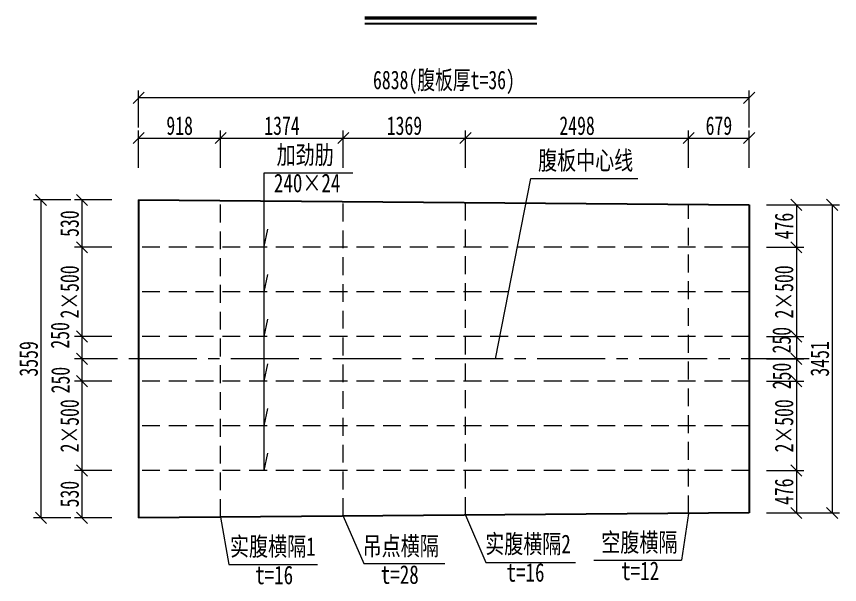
# Model space of a CAD drawing. Header units: millimetres. Extents: x -411717 to -116098, y 0 to 693159.
# Drawn here: x -205068 to -195850, y 332356 to 338719 of the extents above; entities that cross this region are included whole.
import ezdxf
from ezdxf.enums import TextEntityAlignment as Align

# ---------------------------------------------------------------- set-up
doc = ezdxf.new("R2010")
doc.units = ezdxf.units.MM
doc.header["$LTSCALE"] = 2
doc.header["$PDMODE"] = 3
doc.header["$PDSIZE"] = -10
doc.linetypes.add('CENTER2', pattern=[28.575, 19.05, -3.175, 3.175, -3.175])
doc.linetypes.add('DASHED', pattern=[0.75, 0.5, -0.25])
doc.layers.get('Defpoints').update_dxf_attribs({"color": 8, "lineweight": 9})
for name, color, linetype, lineweight in [('中心线', 7, 'CENTER2', 15), ('标注', 4, 'Continuous', 13), ('虚线', 4, 'DASHED', 15), ('钢板粗线', 1, 'Continuous', 25)]:
    doc.layers.add(name, color=color, linetype=linetype, lineweight=lineweight)
doc.styles.add('111', font='仿宋_GB2312.ttf', dxfattribs={"width": 0.7})
doc.styles.add('BM_Anno', font='仿宋_GB2312.ttf', dxfattribs={"width": 0.85})
doc.dimstyles.new('200', dxfattribs={"dimscale": 0, "dimtxt": 2.5, "dimasz": 1.5, "dimexe": 1, "dimexo": 1, "dimgap": 0.4, "dimtad": 1, "dimdec": 0, "dimdsep": 46, "dimtxsty": '111', "dimblk": 'OBLIQUE', "dimcen": 0, "dimclrd": 256, "dimclre": 256, "dimclrt": 256, "dimadec": 1, "dimazin": 2, "dimtfac": 1, "dimtdec": 0, "dimtmove": 2, "dimatfit": 3, "dimfxl": 4, "dimfxlon": 1, "dimtolj": 1, "dimlwd": -1, "dimlwe": -1, "dimarcsym": 0})

# ---------------------------------------------------------------- blocks, each defined once
blk = doc.blocks.new('_Oblique')
at = {"color": 0, "linetype": 'ByBlock', "lineweight": -2}
blk.add_line((-0.5, -0.5), (0.5, 0.5), dxfattribs=at)
blk = doc.blocks.new('*D443')
at = {"layer": 'Defpoints', "color": 0, "transparency": 16777216}
for p in [(-202781.2, 337357.4), (-203699.2, 336663.6), (-202781.2, 336656.3)]:
    blk.add_point(p, dxfattribs=at)
at = {"layer": '标注', "transparency": 16777216}
for p, q in [((-203699.2, 337024.1), (-203699.2, 337440.7)), ((-202781.2, 337024.1), (-202781.2, 337440.7)), ((-203699.2, 337357.4), (-202781.2, 337357.4))]:
    blk.add_line(p, q, dxfattribs=at)
at = {"layer": '标注', "transparency": 16777216, "xscale": 124.9999999999999, "yscale": 124.9999999999999, "zscale": 124.9999999999999, "rotation": 180}
blk.add_blockref('_Oblique', (-203699.2, 337357.4), dxfattribs=at)
at = {"layer": '标注', "transparency": 16777216, "xscale": 124.9999999999999, "yscale": 124.9999999999999, "zscale": 124.9999999999999}
blk.add_blockref('_Oblique', (-202781.2, 337357.4), dxfattribs=at)
at = {"layer": '标注', "transparency": 16777216, "insert": (-203240.2, 337494.9), "char_height": 208.33, "attachment_point": 5, "style": '111'}
blk.add_mtext('\\A1;918', dxfattribs=at)
blk = doc.blocks.new('*D444')
at = {"layer": 'Defpoints', "color": 0, "transparency": 16777216}
for p in [(-201407.2, 337357.4), (-202781.2, 336440.1), (-201407.2, 336429.2)]:
    blk.add_point(p, dxfattribs=at)
at = {"layer": '标注', "transparency": 16777216}
for p, q in [((-202781.2, 337024.1), (-202781.2, 337440.7)), ((-201407.2, 337024.1), (-201407.2, 337440.7)), ((-202781.2, 337357.4), (-201407.2, 337357.4))]:
    blk.add_line(p, q, dxfattribs=at)
at = {"layer": '标注', "transparency": 16777216, "xscale": 124.9999999999999, "yscale": 124.9999999999999, "zscale": 124.9999999999999, "rotation": 180}
blk.add_blockref('_Oblique', (-202781.2, 337357.4), dxfattribs=at)
at = {"layer": '标注', "transparency": 16777216, "xscale": 124.9999999999999, "yscale": 124.9999999999999, "zscale": 124.9999999999999}
blk.add_blockref('_Oblique', (-201407.2, 337357.4), dxfattribs=at)
at = {"layer": '标注', "transparency": 16777216, "insert": (-202094.2, 337494.9), "char_height": 208.33, "attachment_point": 5, "style": '111'}
blk.add_mtext('\\A1;1374', dxfattribs=at)
blk = doc.blocks.new('*D445')
at = {"layer": 'Defpoints', "color": 0, "transparency": 16777216}
for p in [(-200038.2, 337357.4), (-201407.2, 336645.5), (-200038.2, 336634.6)]:
    blk.add_point(p, dxfattribs=at)
at = {"layer": '标注', "transparency": 16777216}
for p, q in [((-201407.2, 337024.1), (-201407.2, 337440.7)), ((-200038.2, 337024.1), (-200038.2, 337440.7)), ((-201407.2, 337357.4), (-200038.2, 337357.4))]:
    blk.add_line(p, q, dxfattribs=at)
at = {"layer": '标注', "transparency": 16777216, "xscale": 124.9999999999999, "yscale": 124.9999999999999, "zscale": 124.9999999999999, "rotation": 180}
blk.add_blockref('_Oblique', (-201407.2, 337357.4), dxfattribs=at)
at = {"layer": '标注', "transparency": 16777216, "xscale": 124.9999999999999, "yscale": 124.9999999999999, "zscale": 124.9999999999999}
blk.add_blockref('_Oblique', (-200038.2, 337357.4), dxfattribs=at)
at = {"layer": '标注', "transparency": 16777216, "insert": (-200722.7, 337494.9), "char_height": 208.33, "attachment_point": 5, "style": '111'}
blk.add_mtext('\\A1;1369', dxfattribs=at)
blk = doc.blocks.new('*D446')
at = {"layer": 'Defpoints', "color": 0, "transparency": 16777216}
for p in [(-197540.2, 337357.4), (-200038.2, 336634.6), (-197540.2, 336614.9)]:
    blk.add_point(p, dxfattribs=at)
at = {"layer": '标注', "transparency": 16777216}
for p, q in [((-200038.2, 337024.1), (-200038.2, 337440.7)), ((-197540.2, 337024.1), (-197540.2, 337440.7)), ((-200038.2, 337357.4), (-197540.2, 337357.4))]:
    blk.add_line(p, q, dxfattribs=at)
at = {"layer": '标注', "transparency": 16777216, "xscale": 124.9999999999999, "yscale": 124.9999999999999, "zscale": 124.9999999999999, "rotation": 180}
blk.add_blockref('_Oblique', (-200038.2, 337357.4), dxfattribs=at)
at = {"layer": '标注', "transparency": 16777216, "xscale": 124.9999999999999, "yscale": 124.9999999999999, "zscale": 124.9999999999999}
blk.add_blockref('_Oblique', (-197540.2, 337357.4), dxfattribs=at)
at = {"layer": '标注', "transparency": 16777216, "insert": (-198789.2, 337494.9), "char_height": 208.33, "attachment_point": 5, "style": '111'}
blk.add_mtext('\\A1;2498', dxfattribs=at)
blk = doc.blocks.new('*D447')
at = {"layer": 'Defpoints', "color": 0, "transparency": 16777216}
for p in [(-196861.2, 337357.4), (-197540.2, 336614.9), (-196861.2, 336609.5)]:
    blk.add_point(p, dxfattribs=at)
at = {"layer": '标注', "transparency": 16777216}
for p, q in [((-197540.2, 337024.1), (-197540.2, 337440.7)), ((-196861.2, 337024.1), (-196861.2, 337440.7)), ((-197540.2, 337357.4), (-196861.2, 337357.4))]:
    blk.add_line(p, q, dxfattribs=at)
at = {"layer": '标注', "transparency": 16777216, "xscale": 124.9999999999999, "yscale": 124.9999999999999, "zscale": 124.9999999999999, "rotation": 180}
blk.add_blockref('_Oblique', (-197540.2, 337357.4), dxfattribs=at)
at = {"layer": '标注', "transparency": 16777216, "xscale": 124.9999999999999, "yscale": 124.9999999999999, "zscale": 124.9999999999999}
blk.add_blockref('_Oblique', (-196861.2, 337357.4), dxfattribs=at)
at = {"layer": '标注', "transparency": 16777216, "insert": (-197200.7, 337494.9), "char_height": 208.33, "attachment_point": 5, "style": '111'}
blk.add_mtext('\\A1;679', dxfattribs=at)
blk = doc.blocks.new('*D448')
at = {"layer": 'Defpoints', "color": 0, "transparency": 16777216}
for p in [(-203699.2, 337807), (-203699.2, 336663.6), (-196861.2, 336609.5)]:
    blk.add_point(p, dxfattribs=at)
at = {"layer": '标注', "transparency": 16777216}
for p, q in [((-203699.2, 337473.7), (-203699.2, 337890.4)), ((-196861.2, 337473.7), (-196861.2, 337890.4)), ((-196861.2, 337807), (-203699.2, 337807))]:
    blk.add_line(p, q, dxfattribs=at)
at = {"layer": '标注', "transparency": 16777216, "xscale": 124.9999999999999, "yscale": 124.9999999999999, "zscale": 124.9999999999999, "rotation": 180}
blk.add_blockref('_Oblique', (-203699.2, 337807), dxfattribs=at)
at = {"layer": '标注', "transparency": 16777216, "xscale": 124.9999999999999, "yscale": 124.9999999999999, "zscale": 124.9999999999999}
blk.add_blockref('_Oblique', (-196861.2, 337807), dxfattribs=at)
at = {"layer": '标注', "transparency": 16777216, "insert": (-200280.2, 337980.6), "char_height": 208.333, "attachment_point": 5, "style": '111'}
blk.add_mtext('\\A1;6838(腹板厚t=36)', dxfattribs=at)
blk = doc.blocks.new('*D449')
at = {"layer": 'Defpoints', "color": 0, "transparency": 16777216}
for p in [(-203699.2, 336663.6), (-204334.5, 336133.9), (-203699.2, 336133.9)]:
    blk.add_point(p, dxfattribs=at)
at = {"layer": '标注', "transparency": 16777216}
for p, q in [((-204001.1, 336663.6), (-204417.8, 336663.6)), ((-204334.5, 336663.6), (-204334.5, 336133.9)), ((-204001.1, 336133.9), (-204417.8, 336133.9))]:
    blk.add_line(p, q, dxfattribs=at)
at = {"layer": '标注', "transparency": 16777216, "xscale": 124.9999999999999, "yscale": 124.9999999999999, "zscale": 124.9999999999999}
for p, rotation in [((-204334.5, 336663.6), 90), ((-204334.5, 336133.9), 270)]:
    blk.add_blockref('_Oblique', p, dxfattribs=dict(at, rotation=rotation))
at = {"layer": '标注', "transparency": 16777216, "insert": (-204472, 336398.8), "char_height": 208.33, "attachment_point": 5, "rotation": 90, "style": '111'}
blk.add_mtext('\\A1;530', dxfattribs=at)
blk = doc.blocks.new('*D450')
at = {"layer": 'Defpoints', "color": 0, "transparency": 16777216}
for p in [(-203699.2, 336133.9), (-204334.5, 335133.9), (-203699.2, 335133.9)]:
    blk.add_point(p, dxfattribs=at)
at = {"layer": '标注', "transparency": 16777216}
for p, q in [((-204001.1, 336133.9), (-204417.8, 336133.9)), ((-204334.5, 336133.9), (-204334.5, 335133.9)), ((-204001.1, 335133.9), (-204417.8, 335133.9))]:
    blk.add_line(p, q, dxfattribs=at)
at = {"layer": '标注', "transparency": 16777216, "xscale": 124.9999999999999, "yscale": 124.9999999999999, "zscale": 124.9999999999999}
for p, rotation in [((-204334.5, 336133.9), 90), ((-204334.5, 335133.9), 270)]:
    blk.add_blockref('_Oblique', p, dxfattribs=dict(at, rotation=rotation))
at = {"layer": '标注', "transparency": 16777216, "insert": (-204472, 335633.9), "char_height": 208.33, "attachment_point": 5, "rotation": 90, "style": '111'}
blk.add_mtext('\\A1;2×500', dxfattribs=at)
blk = doc.blocks.new('*D451')
at = {"layer": 'Defpoints', "color": 0, "transparency": 16777216}
for p in [(-203699.2, 335133.9), (-204334.5, 334883.9), (-203699.2, 334883.9)]:
    blk.add_point(p, dxfattribs=at)
at = {"layer": '标注', "transparency": 16777216}
for p, q in [((-204001.1, 335133.9), (-204417.8, 335133.9)), ((-204334.5, 335133.9), (-204334.5, 334883.9)), ((-204001.1, 334883.9), (-204417.8, 334883.9))]:
    blk.add_line(p, q, dxfattribs=at)
at = {"layer": '标注', "transparency": 16777216, "xscale": 124.9999999999999, "yscale": 124.9999999999999, "zscale": 124.9999999999999}
for p, rotation in [((-204334.5, 335133.9), 90), ((-204334.5, 334883.9), 270)]:
    blk.add_blockref('_Oblique', p, dxfattribs=dict(at, rotation=rotation))
at = {"layer": '标注', "transparency": 16777216, "insert": (-204579.4, 335147), "char_height": 208.33, "attachment_point": 5, "rotation": 90, "style": '111'}
blk.add_mtext('\\A1;250', dxfattribs=at)
blk = doc.blocks.new('*D452')
at = {"layer": 'Defpoints', "color": 0, "transparency": 16777216}
for p in [(-203699.2, 334883.9), (-204334.5, 334633.9), (-203699.2, 334633.9)]:
    blk.add_point(p, dxfattribs=at)
at = {"layer": '标注', "transparency": 16777216}
for p, q in [((-204001.1, 334883.9), (-204417.8, 334883.9)), ((-204334.5, 334883.9), (-204334.5, 334633.9)), ((-204001.1, 334633.9), (-204417.8, 334633.9))]:
    blk.add_line(p, q, dxfattribs=at)
at = {"layer": '标注', "transparency": 16777216, "xscale": 124.9999999999999, "yscale": 124.9999999999999, "zscale": 124.9999999999999}
for p, rotation in [((-204334.5, 334883.9), 90), ((-204334.5, 334633.9), 270)]:
    blk.add_blockref('_Oblique', p, dxfattribs=dict(at, rotation=rotation))
at = {"layer": '标注', "transparency": 16777216, "insert": (-204574.2, 334646), "char_height": 208.33, "attachment_point": 5, "rotation": 90, "style": '111'}
blk.add_mtext('\\A1;250', dxfattribs=at)
blk = doc.blocks.new('*D453')
at = {"layer": 'Defpoints', "color": 0, "transparency": 16777216}
for p in [(-203699.2, 334633.9), (-204334.5, 333633.9), (-203699.2, 333633.9)]:
    blk.add_point(p, dxfattribs=at)
at = {"layer": '标注', "transparency": 16777216}
for p, q in [((-204001.1, 334633.9), (-204417.8, 334633.9)), ((-204334.5, 334633.9), (-204334.5, 333633.9)), ((-204001.1, 333633.9), (-204417.8, 333633.9))]:
    blk.add_line(p, q, dxfattribs=at)
at = {"layer": '标注', "transparency": 16777216, "xscale": 124.9999999999999, "yscale": 124.9999999999999, "zscale": 124.9999999999999}
for p, rotation in [((-204334.5, 334633.9), 90), ((-204334.5, 333633.9), 270)]:
    blk.add_blockref('_Oblique', p, dxfattribs=dict(at, rotation=rotation))
at = {"layer": '标注', "transparency": 16777216, "insert": (-204472, 334133.9), "char_height": 208.33, "attachment_point": 5, "rotation": 90, "style": '111'}
blk.add_mtext('\\A1;2×500', dxfattribs=at)
blk = doc.blocks.new('*D454')
at = {"layer": 'Defpoints', "color": 0, "transparency": 16777216}
for p in [(-203699.2, 333633.9), (-204334.5, 333104.3), (-203695, 333104.3)]:
    blk.add_point(p, dxfattribs=at)
at = {"layer": '标注', "transparency": 16777216}
for p, q in [((-204001.1, 333633.9), (-204417.8, 333633.9)), ((-204334.5, 333633.9), (-204334.5, 333104.3)), ((-204001.1, 333104.3), (-204417.8, 333104.3))]:
    blk.add_line(p, q, dxfattribs=at)
at = {"layer": '标注', "transparency": 16777216, "xscale": 124.9999999999999, "yscale": 124.9999999999999, "zscale": 124.9999999999999}
for p, rotation in [((-204334.5, 333633.9), 90), ((-204334.5, 333104.3), 270)]:
    blk.add_blockref('_Oblique', p, dxfattribs=dict(at, rotation=rotation))
at = {"layer": '标注', "transparency": 16777216, "insert": (-204472, 333369.1), "char_height": 208.33, "attachment_point": 5, "rotation": 90, "style": '111'}
blk.add_mtext('\\A1;530', dxfattribs=at)
blk = doc.blocks.new('*D455')
at = {"layer": 'Defpoints', "color": 0, "transparency": 16777216}
for p in [(-203699.2, 336663.6), (-204793.4, 333104.3), (-203699.2, 333104.3)]:
    blk.add_point(p, dxfattribs=at)
at = {"layer": '标注', "transparency": 16777216}
for p, q in [((-204460.1, 336663.6), (-204876.8, 336663.6)), ((-204793.4, 336663.6), (-204793.4, 333104.3)), ((-204460.1, 333104.3), (-204876.8, 333104.3))]:
    blk.add_line(p, q, dxfattribs=at)
at = {"layer": '标注', "transparency": 16777216, "xscale": 124.9999999999999, "yscale": 124.9999999999999, "zscale": 124.9999999999999}
for p, rotation in [((-204793.4, 336663.6), 90), ((-204793.4, 333104.3), 270)]:
    blk.add_blockref('_Oblique', p, dxfattribs=dict(at, rotation=rotation))
at = {"layer": '标注', "transparency": 16777216, "insert": (-204930.9, 334883.9), "char_height": 208.33, "attachment_point": 5, "rotation": 90, "style": '111'}
blk.add_mtext('\\A1;3559', dxfattribs=at)
blk = doc.blocks.new('*D456')
at = {"layer": 'Defpoints', "color": 0, "transparency": 16777216}
for p in [(-196861.2, 336609.5), (-196861.2, 336133.9), (-196333.3, 336133.9)]:
    blk.add_point(p, dxfattribs=at)
at = {"layer": '标注', "transparency": 16777216}
for p, q in [((-196666.7, 336609.5), (-196250, 336609.5)), ((-196333.3, 336609.5), (-196333.3, 336133.9)), ((-196666.7, 336133.9), (-196250, 336133.9))]:
    blk.add_line(p, q, dxfattribs=at)
at = {"layer": '标注', "transparency": 16777216, "xscale": 124.9999999999999, "yscale": 124.9999999999999, "zscale": 124.9999999999999}
for p, rotation in [((-196333.3, 336609.5), 90), ((-196333.3, 336133.9), 270)]:
    blk.add_blockref('_Oblique', p, dxfattribs=dict(at, rotation=rotation))
at = {"layer": '标注', "transparency": 16777216, "insert": (-196470.8, 336371.7), "char_height": 208.33, "attachment_point": 5, "rotation": 90, "style": '111'}
blk.add_mtext('\\A1;476', dxfattribs=at)
blk = doc.blocks.new('*D457')
at = {"layer": 'Defpoints', "color": 0, "transparency": 16777216}
for p in [(-196861.2, 336133.9), (-196861.2, 335133.9), (-196333.3, 335133.9)]:
    blk.add_point(p, dxfattribs=at)
at = {"layer": '标注', "transparency": 16777216}
for p, q in [((-196666.7, 336133.9), (-196250, 336133.9)), ((-196333.3, 336133.9), (-196333.3, 335133.9)), ((-196666.7, 335133.9), (-196250, 335133.9))]:
    blk.add_line(p, q, dxfattribs=at)
at = {"layer": '标注', "transparency": 16777216, "xscale": 124.9999999999999, "yscale": 124.9999999999999, "zscale": 124.9999999999999}
for p, rotation in [((-196333.3, 336133.9), 90), ((-196333.3, 335133.9), 270)]:
    blk.add_blockref('_Oblique', p, dxfattribs=dict(at, rotation=rotation))
at = {"layer": '标注', "transparency": 16777216, "insert": (-196470.8, 335633.9), "char_height": 208.33, "attachment_point": 5, "rotation": 90, "style": '111'}
blk.add_mtext('\\A1;2×500', dxfattribs=at)
blk = doc.blocks.new('*D458')
at = {"layer": 'Defpoints', "color": 0, "transparency": 16777216}
for p in [(-196861.2, 335133.9), (-196861.2, 334883.9), (-196333.3, 334883.9)]:
    blk.add_point(p, dxfattribs=at)
at = {"layer": '标注', "transparency": 16777216}
for p, q in [((-196666.7, 335133.9), (-196250, 335133.9)), ((-196333.3, 335133.9), (-196333.3, 334883.9)), ((-196666.7, 334883.9), (-196250, 334883.9))]:
    blk.add_line(p, q, dxfattribs=at)
at = {"layer": '标注', "transparency": 16777216, "xscale": 124.9999999999999, "yscale": 124.9999999999999, "zscale": 124.9999999999999}
for p, rotation in [((-196333.3, 335133.9), 90), ((-196333.3, 334883.9), 270)]:
    blk.add_blockref('_Oblique', p, dxfattribs=dict(at, rotation=rotation))
at = {"layer": '标注', "transparency": 16777216, "insert": (-196497.7, 335093), "char_height": 208.33, "attachment_point": 5, "rotation": 90, "style": '111'}
blk.add_mtext('\\A1;250', dxfattribs=at)
blk = doc.blocks.new('*D459')
at = {"layer": 'Defpoints', "color": 0, "transparency": 16777216}
for p in [(-196861.2, 334883.9), (-196861.2, 334633.9), (-196333.3, 334633.9)]:
    blk.add_point(p, dxfattribs=at)
at = {"layer": '标注', "transparency": 16777216}
for p, q in [((-196666.7, 334883.9), (-196250, 334883.9)), ((-196333.3, 334883.9), (-196333.3, 334633.9)), ((-196666.7, 334633.9), (-196250, 334633.9))]:
    blk.add_line(p, q, dxfattribs=at)
at = {"layer": '标注', "transparency": 16777216, "xscale": 124.9999999999999, "yscale": 124.9999999999999, "zscale": 124.9999999999999}
for p, rotation in [((-196333.3, 334883.9), 90), ((-196333.3, 334633.9), 270)]:
    blk.add_blockref('_Oblique', p, dxfattribs=dict(at, rotation=rotation))
at = {"layer": '标注', "transparency": 16777216, "insert": (-196496.3, 334692.1), "char_height": 208.33, "attachment_point": 5, "rotation": 90, "style": '111'}
blk.add_mtext('\\A1;250', dxfattribs=at)
blk = doc.blocks.new('*D460')
at = {"layer": 'Defpoints', "color": 0, "transparency": 16777216}
for p in [(-196861.2, 334633.9), (-196861.2, 333633.9), (-196333.3, 333633.9)]:
    blk.add_point(p, dxfattribs=at)
at = {"layer": '标注', "transparency": 16777216}
for p, q in [((-196666.7, 334633.9), (-196250, 334633.9)), ((-196333.3, 334633.9), (-196333.3, 333633.9)), ((-196666.7, 333633.9), (-196250, 333633.9))]:
    blk.add_line(p, q, dxfattribs=at)
at = {"layer": '标注', "transparency": 16777216, "xscale": 124.9999999999999, "yscale": 124.9999999999999, "zscale": 124.9999999999999}
for p, rotation in [((-196333.3, 334633.9), 90), ((-196333.3, 333633.9), 270)]:
    blk.add_blockref('_Oblique', p, dxfattribs=dict(at, rotation=rotation))
at = {"layer": '标注', "transparency": 16777216, "insert": (-196470.8, 334133.9), "char_height": 208.33, "attachment_point": 5, "rotation": 90, "style": '111'}
blk.add_mtext('\\A1;2×500', dxfattribs=at)
blk = doc.blocks.new('*D461')
at = {"layer": 'Defpoints', "color": 0, "transparency": 16777216}
for p in [(-196861.2, 336609.5), (-196861.2, 333158.4), (-195933.1, 333158.4)]:
    blk.add_point(p, dxfattribs=at)
at = {"layer": '标注', "transparency": 16777216}
for p, q in [((-196266.4, 336609.5), (-195849.7, 336609.5)), ((-195933.1, 336609.5), (-195933.1, 333158.4)), ((-196266.4, 333158.4), (-195849.7, 333158.4))]:
    blk.add_line(p, q, dxfattribs=at)
at = {"layer": '标注', "transparency": 16777216, "xscale": 124.9999999999999, "yscale": 124.9999999999999, "zscale": 124.9999999999999}
for p, rotation in [((-195933.1, 336609.5), 90), ((-195933.1, 333158.4), 270)]:
    blk.add_blockref('_Oblique', p, dxfattribs=dict(at, rotation=rotation))
at = {"layer": '标注', "transparency": 16777216, "insert": (-196070.6, 334883.9), "char_height": 208.33, "attachment_point": 5, "rotation": 90, "style": '111'}
blk.add_mtext('\\A1;3451', dxfattribs=at)
blk = doc.blocks.new('*D849')
at = {"layer": 'Defpoints', "color": 0, "transparency": 16777216}
for p in [(-196861.2, 333633.9), (-196861.2, 333158.4), (-196333.3, 333158.4)]:
    blk.add_point(p, dxfattribs=at)
at = {"layer": '标注', "transparency": 16777216}
for p, q in [((-196666.7, 333633.9), (-196250, 333633.9)), ((-196333.3, 333633.9), (-196333.3, 333158.4)), ((-196666.7, 333158.4), (-196250, 333158.4))]:
    blk.add_line(p, q, dxfattribs=at)
at = {"layer": '标注', "transparency": 16777216, "xscale": 125, "yscale": 125, "zscale": 125}
for p, rotation in [((-196333.3, 333633.9), 90), ((-196333.3, 333158.4), 270)]:
    blk.add_blockref('_Oblique', p, dxfattribs=dict(at, rotation=rotation))
at = {"layer": '标注', "transparency": 16777216, "insert": (-196470.8, 333396.2), "char_height": 208.33, "attachment_point": 5, "rotation": 90, "style": '111'}
blk.add_mtext('\\A1;476', dxfattribs=at)

msp = doc.modelspace()

# ---------------------------------------------------------------- linework, layer by layer
at = {"color": 4}
msp.add_line((-201166.4, 338640.9), (-199241.2, 338640.9), dxfattribs=at)
at = {"color": 6, "const_width": 36}
msp.add_lwpolyline([(-201166.4, 338700.9), (-199241.2, 338700.9)], dxfattribs=at)
at = {"layer": '中心线', "ltscale": 20}
msp.add_line((-196188.9, 334883.9), (-204371.3, 334883.9), dxfattribs=at)
at = {"layer": '标注'}
for p, q in [((-202294.1, 333633.9), (-202294.1, 336967.2)), ((-202294.1, 336967.2), (-201300.3, 336967.2)), ((-199704.3, 334883.9), (-199307.9, 336905.7)), ((-199307.9, 336905.7), (-198107.6, 336905.7)), ((-202294.1, 336142.3), (-202251.7, 336336.1)), ((-202294.1, 335633.9), (-202251.7, 335827.7)), ((-202294.1, 335133.9), (-202251.7, 335327.7)), ((-202294.1, 334633.9), (-202251.7, 334827.7)), ((-202294.1, 334133.9), (-202251.7, 334327.7)), ((-202294.1, 333633.9), (-202251.7, 333827.7)), ((-197540.2, 333153), (-197619.9, 332627.9)), ((-202781.2, 333111.5), (-202690.8, 332581.7)), ((-201407.2, 333122.4), (-201178.6, 332592.6)), ((-200038.2, 333133.3), (-199809.6, 332603.4)), ((-201178.6, 332592.6), (-200271.4, 332592.6)), ((-199809.6, 332603.4), (-198807.8, 332603.4)), ((-198599.8, 332627.9), (-197619.9, 332627.9)), ((-202690.8, 332581.7), (-201696.2, 332581.7))]:
    msp.add_line(p, q, dxfattribs=at)
at = {"layer": '虚线', "ltscale": 200}
for p, q in [((-202781.2, 333111.5), (-202781.2, 336656.3)), ((-200038.2, 333133.3), (-200038.2, 336634.6)), ((-196861.2, 336133.9), (-203699.2, 336133.9)), ((-196861.2, 335633.9), (-203699.2, 335633.9)), ((-196861.2, 335133.9), (-203699.2, 335133.9)), ((-196861.2, 334633.9), (-203699.2, 334633.9)), ((-196861.2, 334133.9), (-203699.2, 334133.9)), ((-196861.2, 333633.9), (-203699.2, 333633.9))]:
    msp.add_line(p, q, dxfattribs=at)
at = {"layer": '虚线', "color": 5, "ltscale": 200}
msp.add_line((-201407.2, 333122.4), (-201407.2, 336645.5), dxfattribs=at)
at = {"layer": '虚线', "color": 6, "ltscale": 200}
msp.add_line((-197540.2, 333153), (-197540.2, 336614.9), dxfattribs=at)
at = {"layer": '钢板粗线'}
for p, q in [((-203699.2, 336663.6), (-203699.2, 333104.3)), ((-203699.2, 336663.6), (-196861.2, 336609.5)), ((-196861.2, 336609.5), (-196861.2, 333158.4)), ((-196861.2, 333158.4), (-203699.2, 333104.3))]:
    msp.add_line(p, q, dxfattribs=at)

# ---------------------------------------------------------------- texts
at = {"layer": '标注', "linetype": 'DASHED', "style": 'BM_Anno', "width": 0.75}
for s, p in [('加劲肋', (-202154.8, 337002.3)), ('腹板中心线', (-199226.1, 336940.1)), ('240×24', (-202184.3, 336687.2)), ('空腹横隔', (-198518, 332662.3)), ('实腹横隔1', (-202676.4, 332616.1)), ('吊点横隔', (-201190.7, 332620.7)), ('实腹横隔2', (-199818.3, 332644.8)), ('t=16', (-199579.1, 332325.9)), ('t=12', (-198295.5, 332343.5)), ('t=16', (-202394.2, 332297.2)), ('t=28', (-200987.5, 332301.8))]:
    msp.add_text(s, height=208.33, dxfattribs=at).set_placement(p, align=Align.BOTTOM_LEFT)

# ---------------------------------------------------------------- dimensions: what is measured, and where the dimension line sits
at = {"layer": '标注'}
dim = msp.add_linear_dim(base=(-203699.2, 337807), p1=(-196861.2, 336609.5), p2=(-203699.2, 336663.6), text='<>(腹板厚t=36)', dimstyle='200', override={"dimscale": 83.333333, "dimadec": 3, "dimarcsym": 1}, dxfattribs=at)
dim.commit()
dim.dimension.update_dxf_attribs({"geometry": '*D448', "text_midpoint": (-200280.2, 337980.6)})
for base, p1, p2, picture, middle in [((-202781.2, 337357.4), (-203699.2, 336663.6), (-202781.2, 336656.3), '*D443', (-203240.2, 337494.9)), ((-201407.2, 337357.4), (-202781.2, 336440.1), (-201407.2, 336429.2), '*D444', (-202094.2, 337494.9)), ((-200038.2, 337357.4), (-201407.2, 336645.5), (-200038.2, 336634.6), '*D445', (-200722.7, 337494.9)), ((-197540.2, 337357.4), (-200038.2, 336634.6), (-197540.2, 336614.9), '*D446', (-198789.2, 337494.9)), ((-196861.2, 337357.4), (-197540.2, 336614.9), (-196861.2, 336609.5), '*D447', (-197200.7, 337494.9))]:
    dim = msp.add_linear_dim(base=base, p1=p1, p2=p2, dimstyle='200', override={"dimscale": 83.333333, "dimadec": 3, "dimarcsym": 1}, dxfattribs=at)
    dim.commit()
    dim.dimension.update_dxf_attribs({"geometry": picture, "text_midpoint": middle})
for base, p1, p2, override, picture, middle in [((-204793.4, 333104.3), (-203699.2, 336663.6), (-203699.2, 333104.3), {"dimscale": 83.333333, "dimadec": 3, "dimarcsym": 1}, '*D455', (-204930.9, 334883.9)), ((-204334.5, 336133.9), (-203699.2, 336663.6), (-203699.2, 336133.9), {"dimscale": 83.333333, "dimadec": 3, "dimarcsym": 1}, '*D449', (-204472, 336398.8)), ((-196333.3, 336133.9), (-196861.2, 336609.5), (-196861.2, 336133.9), {"dimscale": 83.333333, "dimadec": 3, "dimarcsym": 1}, '*D456', (-196470.8, 336371.7)), ((-195933.1, 333158.4), (-196861.2, 336609.5), (-196861.2, 333158.4), {"dimscale": 83.333333, "dimadec": 3, "dimarcsym": 1}, '*D461', (-196070.6, 334883.9)), ((-204334.5, 333104.3), (-203699.2, 333633.9), (-203695, 333104.3), {"dimscale": 83.333333, "dimadec": 3, "dimarcsym": 1}, '*D454', (-204472, 333369.1)), ((-196333.3449, 333158.4018), (-196861.2076, 333633.9418), (-196861.2076, 333158.4018), {"dimscale": 83.333333, "dimlfac": -1, "dimadec": 3, "dimarcsym": 1}, '*D849', (-196470.8449, 333396.1718))]:
    dim = msp.add_linear_dim(base=base, p1=p1, p2=p2, angle=90, dimstyle='200', override=override, dxfattribs=at)
    dim.commit()
    dim.dimension.update_dxf_attribs({"geometry": picture, "text_midpoint": middle})
for base, p1, p2, picture, middle in [((-204334.5, 335133.9), (-203699.2, 336133.9), (-203699.2, 335133.9), '*D450', (-204472, 335633.9)), ((-196333.3, 335133.9), (-196861.2, 336133.9), (-196861.2, 335133.9), '*D457', (-196470.8, 335633.9)), ((-204334.5, 333633.9), (-203699.2, 334633.9), (-203699.2, 333633.9), '*D453', (-204472, 334133.9)), ((-196333.3, 333633.9), (-196861.2, 334633.9), (-196861.2, 333633.9), '*D460', (-196470.8, 334133.9))]:
    dim = msp.add_linear_dim(base=base, p1=p1, p2=p2, angle=90, text='2×500', dimstyle='200', override={"dimscale": 83.333333, "dimadec": 3, "dimarcsym": 1}, dxfattribs=at)
    dim.commit()
    dim.dimension.update_dxf_attribs({"geometry": picture, "text_midpoint": middle})
for base, p1, p2, picture, middle in [((-204334.5, 334883.9), (-203699.2, 335133.9), (-203699.2, 334883.9), '*D451', (-204579.4, 335147)), ((-196333.3, 334883.9), (-196861.2, 335133.9), (-196861.2, 334883.9), '*D458', (-196497.7, 335093)), ((-204334.5, 334633.9), (-203699.2, 334883.9), (-203699.2, 334633.9), '*D452', (-204574.2, 334646)), ((-196333.3, 334633.9), (-196861.2, 334883.9), (-196861.2, 334633.9), '*D459', (-196496.3, 334692.1))]:
    dim = msp.add_linear_dim(base=base, p1=p1, p2=p2, angle=90, dimstyle='200', override={"dimscale": 83.333333, "dimadec": 3, "dimarcsym": 1}, dxfattribs=at)
    dim.commit()
    dim.dimension.update_dxf_attribs({"geometry": picture, "text_midpoint": middle, "dimtype": 160})

doc.saveas('drawing.dxf')
